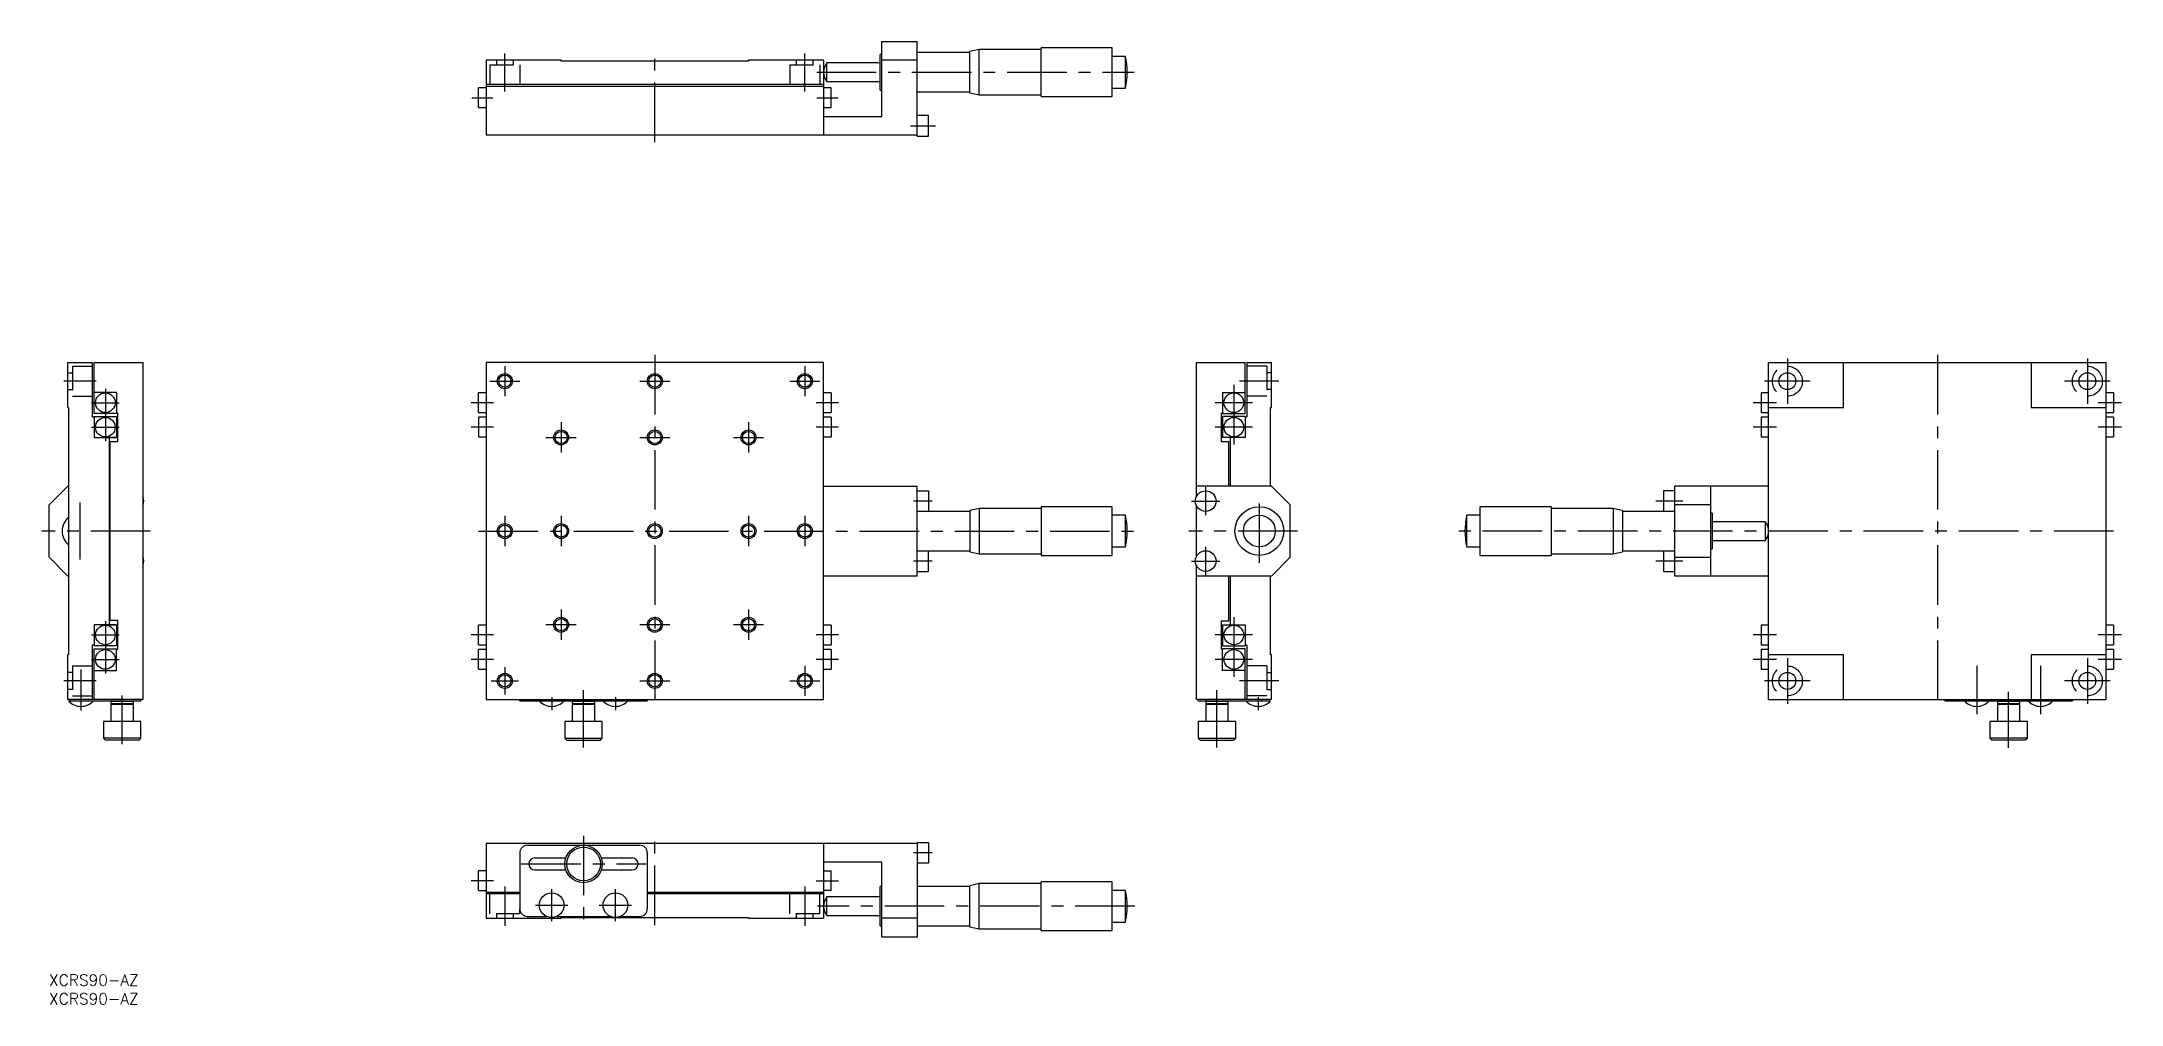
# Model space of a CAD drawing. Extents: x -2 to 553, y -8 to 249.
import ezdxf

# ---------------------------------------------------------------- set-up
doc = ezdxf.new("R2010")
doc.units = 0
doc.header["$LTSCALE"] = 0.5
doc.linetypes.add('CENTER', pattern=[50.8, 31.75, -6.35, 6.35, -6.35])
doc.linetypes.add('DASHED', pattern=[19.05, 12.7, -6.35])
for name, color, linetype in [('MSM_CENTER', 1, 'CENTER'), ('MSM_CONTINUOUS', 7, 'CONTINUOUS'), ('MSM_DASHED', 4, 'DASHED'), ('MSM_NARROW', 5, 'CONTINUOUS'), ('MSM_PART_NUMBER', 7, 'CONTINUOUS')]:
    doc.layers.add(name, color=color, linetype=linetype)
doc.styles.get("Standard").update_dxf_attribs({"font": 'txt.shx', "height": 3, "bigfont": 'bigfont.shx'})

# ---------------------------------------------------------------- blocks, each defined once
blk = doc.blocks.new('*U2')
at = {"layer": 'MSM_PART_NUMBER'}
blk.add_text('XCRS90-AZ', height=3, dxfattribs=at).set_placement((0, -3))
blk = doc.blocks.new('*U3')
at = {"layer": 'MSM_PART_NUMBER'}
blk.add_text('XCRS90-AZ', height=3, dxfattribs=at).set_placement((0, -8))

msp = doc.modelspace()

# ---------------------------------------------------------------- linework, layer by layer
at = {"layer": 'MSM_CENTER'}
for p, q in [((121.54, 235.71), (121.54, 245.85)), ((161.54, 222.21), (161.54, 245.83)), ((201.54, 235.71), (201.54, 245.85)), ((204.72, 240.83), (289.36, 240.83)), ((112.72, 234.03), (118.36, 234.03)), ((204.72, 234.03), (210.36, 234.03)), ((229.72, 226.53), (236.36, 226.53)), ((121.54, 162.39), (121.54, 154.34)), ((161.54, 165.36), (161.54, 71.36)), ((201.54, 162.39), (201.54, 154.34)), ((463.58, 164.45), (463.58, 152.28)), ((503.58, 165.36), (503.58, 71.36)), ((543.58, 164.45), (543.58, 152.28)), ((12.59, 158.36), (3.91, 158.36)), ((15, 156.34), (15, 142.38)), ((117.51, 158.36), (125.56, 158.36)), ((157.51, 158.36), (165.56, 158.36)), ((197.51, 158.36), (205.56, 158.36)), ((315.96, 157.36), (315.96, 141.36)), ((327.96, 158.36), (317.46, 158.36)), ((469.66, 158.36), (457.49, 158.36)), ((549.66, 158.36), (537.49, 158.36)), ((11.29, 152.63), (18.71, 152.63)), ((118.54, 152.63), (112.54, 152.63)), ((210.54, 152.63), (204.54, 152.63)), ((320.96, 152.63), (310.96, 152.63)), ((460.66, 152.63), (454.49, 152.63)), ((552.66, 152.63), (546.49, 152.63)), ((11.29, 146.09), (18.71, 146.09)), ((118.54, 146.09), (112.54, 146.09)), ((136.54, 147.39), (136.54, 139.34)), ((186.54, 147.39), (186.54, 139.34)), ((210.54, 146.09), (204.54, 146.09)), ((320.96, 146.09), (310.96, 146.09)), ((460.66, 146.09), (454.49, 146.09)), ((552.66, 146.09), (546.49, 146.09)), ((132.51, 143.36), (140.56, 143.36)), ((157.51, 143.36), (165.56, 143.36)), ((182.51, 143.36), (190.56, 143.36)), ((308.46, 122.61), (308.46, 130.11)), ((8.2, 125.95), (8.2, 110.78)), ((121.54, 122.39), (121.54, 114.34)), ((136.54, 122.39), (136.54, 114.34)), ((186.54, 122.39), (186.54, 114.34)), ((201.54, 122.39), (201.54, 114.34)), ((235.54, 126.36), (230.54, 126.36)), ((304.71, 126.36), (312.21, 126.36)), ((322.76, 109.86), (322.76, 126.86)), ((435.66, 126.36), (428.49, 126.36)), ((27, 118.36), (-2, 118.36)), ((114.54, 118.36), (289.54, 118.36)), ((332.96, 118.36), (303.96, 118.36)), ((550.58, 118.36), (375.49, 118.36)), ((308.46, 106.61), (308.46, 114.11)), ((235.54, 110.36), (230.54, 110.36)), ((304.71, 110.36), (312.21, 110.36)), ((435.66, 110.36), (428.49, 110.36)), ((15, 94.34), (15, 80.38)), ((136.54, 97.39), (136.54, 89.34)), ((186.54, 97.39), (186.54, 89.34)), ((315.96, 95.36), (315.96, 79.36)), ((11.29, 90.63), (18.71, 90.63)), ((118.54, 90.63), (112.54, 90.63)), ((140.56, 93.36), (132.51, 93.36)), ((165.56, 93.36), (157.51, 93.36)), ((190.56, 93.36), (182.51, 93.36)), ((210.54, 90.63), (204.54, 90.63)), ((320.96, 90.63), (310.96, 90.63)), ((460.66, 90.63), (454.49, 90.63)), ((552.66, 90.63), (546.49, 90.63)), ((11.29, 84.09), (18.71, 84.09)), ((118.54, 84.09), (112.54, 84.09)), ((210.54, 84.09), (204.54, 84.09)), ((320.96, 84.09), (310.96, 84.09)), ((460.66, 84.09), (454.49, 84.09)), ((463.58, 84.45), (463.58, 72.28)), ((543.58, 84.45), (543.58, 72.28)), ((552.66, 84.09), (546.49, 84.09)), ((12.59, 78.36), (3.91, 78.36)), ((8.5, 81.41), (8.5, 70.48)), ((117.89, 78.36), (125.19, 78.36)), ((121.54, 82.01), (121.54, 74.71)), ((157.51, 78.36), (165.56, 78.36)), ((197.51, 78.36), (205.56, 78.36)), ((201.54, 82.39), (201.54, 74.34)), ((327.96, 78.36), (317.46, 78.36)), ((469.66, 78.36), (457.49, 78.36)), ((514.08, 82.41), (514.08, 69.48)), ((531.08, 82.41), (531.08, 69.48)), ((549.66, 78.36), (537.49, 78.36)), ((19.5, 61.48), (19.5, 74.45)), ((134.04, 74.06), (134.04, 70.56)), ((142.54, 60.56), (142.54, 75.86)), ((151.04, 74.06), (151.04, 70.56)), ((311.46, 60.56), (311.46, 75.86)), ((322.46, 74.06), (322.46, 70.56)), ((522.58, 60.48), (522.58, 75.45)), ((142.54, 37), (142.54, 13.2)), ((161.54, 13.2), (161.54, 37)), ((125.94, 29.5), (159.14, 29.5)), ((235.54, 32.5), (230.54, 32.5)), ((118.54, 25), (112.54, 25)), ((121.54, 23.5), (121.54, 13)), ((134.04, 14.2), (134.04, 22.8)), ((151.04, 14.2), (151.04, 22.8)), ((201.54, 23.5), (201.54, 13)), ((204.54, 25), (210.54, 25)), ((129.74, 18.5), (138.34, 18.5)), ((146.74, 18.5), (155.34, 18.5)), ((289.54, 18.2), (204.94, 18.2))]:
    msp.add_line(p, q, dxfattribs=at)
at = {"layer": 'MSM_CONTINUOUS'}
for p, q in [((222.04, 245.58), (221.64, 245.58)), ((221.64, 236.08), (221.64, 245.58)), ((222.04, 249.03), (231.54, 249.03)), ((222.04, 229.03), (222.04, 249.03)), ((231.54, 223.78), (231.54, 249.03)), ((245.54, 246.08), (231.54, 246.08)), ((248.04, 246.88), (245.54, 246.33)), ((245.54, 235.33), (245.54, 246.33)), ((264.54, 246.88), (248.04, 246.88)), ((248.04, 234.78), (248.04, 246.88)), ((283.54, 247.33), (264.54, 247.33)), ((264.54, 234.33), (264.54, 247.33)), ((283.54, 234.33), (283.54, 247.33)), ((287.04, 245.08), (283.54, 245.08)), ((287.04, 236.58), (287.04, 245.08)), ((136.54, 244.03), (116.54, 244.03)), ((116.54, 244.03), (116.54, 224.03)), ((136.54, 243.83), (136.54, 244.03)), ((186.54, 243.83), (136.54, 243.83)), ((206.54, 244.03), (186.54, 244.03)), ((186.54, 244.03), (186.54, 243.83)), ((206.54, 244.03), (206.54, 224.03)), ((221.64, 243.33), (207.44, 243.33)), ((207.44, 238.33), (207.44, 243.33)), ((231.54, 244.03), (222.04, 244.03)), ((116.54, 236.65), (114.54, 236.65)), ((114.54, 231.4), (114.54, 236.65)), ((206.54, 237.53), (116.54, 237.53)), ((206.54, 237.03), (116.54, 237.03)), ((208.54, 236.65), (206.54, 236.65)), ((207.44, 238.33), (221.64, 238.33)), ((208.54, 231.4), (208.54, 236.65)), ((221.64, 236.08), (222.04, 236.08)), ((231.54, 235.58), (245.54, 235.58)), ((245.54, 235.33), (248.04, 234.78)), ((248.04, 234.78), (264.54, 234.78)), ((264.54, 234.33), (283.54, 234.33)), ((283.54, 236.58), (287.04, 236.58)), ((114.54, 231.4), (116.54, 231.4)), ((206.54, 231.4), (208.54, 231.4)), ((206.54, 229.03), (222.04, 229.03)), ((234.54, 229.28), (231.54, 229.28)), ((234.54, 223.78), (234.54, 229.28)), ((231.54, 224.03), (116.54, 224.03)), ((231.54, 223.78), (234.54, 223.78)), ((5, 151.36), (5, 163.36)), ((5, 163.36), (11.5, 163.36)), ((11.5, 163.36), (11.5, 148.86)), ((12, 163.36), (25, 163.36)), ((12, 149.76), (12, 163.36)), ((25, 163.36), (25, 73.36)), ((206.54, 163.36), (116.54, 163.36)), ((116.54, 163.36), (116.54, 73.36)), ((206.54, 73.36), (206.54, 163.36)), ((305.96, 163.36), (318.96, 163.36)), ((305.96, 127.51), (305.96, 163.36)), ((318.96, 149.76), (318.96, 163.36)), ((319.46, 163.36), (319.46, 148.86)), ((319.46, 163.36), (325.96, 163.36)), ((325.96, 151.36), (325.96, 163.36)), ((458.58, 163.36), (548.58, 163.36)), ((458.58, 73.36), (458.58, 163.36)), ((478.58, 151.36), (478.58, 163.36)), ((528.58, 163.36), (528.58, 151.36)), ((548.58, 73.36), (548.58, 163.36)), ((18, 155.36), (12, 155.36)), ((18, 155.36), (18, 149.76)), ((312.96, 155.36), (318.96, 155.36)), ((312.96, 155.36), (312.96, 149.76)), ((5, 151.36), (5.2, 151.36)), ((5.2, 151.36), (5.2, 85.36)), ((18, 149.76), (12, 149.76)), ((18.3, 149.86), (18, 149.86)), ((18.3, 142.26), (18.3, 149.86)), ((116.54, 155.26), (114.54, 155.26)), ((114.54, 150.01), (114.54, 155.26)), ((114.54, 150.01), (116.54, 150.01)), ((208.54, 155.26), (206.54, 155.26)), ((206.54, 150.01), (208.54, 150.01)), ((208.54, 155.26), (208.54, 150.01)), ((312.96, 149.86), (312.66, 149.86)), ((312.66, 142.16), (312.66, 149.86)), ((312.96, 149.76), (318.96, 149.76)), ((325.76, 151.36), (325.96, 151.36)), ((325.76, 130.36), (325.76, 151.36)), ((458.58, 155.26), (456.58, 155.26)), ((456.58, 155.26), (456.58, 150.01)), ((456.58, 150.01), (458.58, 150.01)), ((458.58, 151.36), (478.58, 151.36)), ((528.58, 151.36), (548.58, 151.36)), ((550.58, 155.26), (548.58, 155.26)), ((548.58, 150.01), (550.58, 150.01)), ((550.58, 155.26), (550.58, 150.01)), ((11.5, 148.86), (12, 148.86)), ((12, 148.96), (18, 148.96)), ((12, 148.96), (12, 143.36)), ((18, 148.96), (18, 143.36)), ((116.54, 148.72), (114.54, 148.72)), ((114.54, 148.72), (114.54, 143.47)), ((208.54, 148.72), (206.54, 148.72)), ((208.54, 148.72), (208.54, 143.47)), ((312.96, 148.96), (312.96, 143.36)), ((318.96, 148.96), (312.96, 148.96)), ((318.96, 148.96), (318.96, 143.36)), ((318.96, 148.86), (319.46, 148.86)), ((458.58, 148.72), (456.58, 148.72)), ((456.58, 148.72), (456.58, 143.47)), ((550.58, 148.72), (548.58, 148.72)), ((550.58, 148.72), (550.58, 143.47)), ((12, 143.36), (18, 143.36)), ((18, 143.36), (16, 143.36)), ((16, 143.36), (16, 93.36)), ((16.3, 142.26), (18.3, 142.26)), ((16.3, 94.46), (16.3, 142.26)), ((114.54, 143.47), (116.54, 143.47)), ((206.54, 143.47), (208.54, 143.47)), ((314.66, 142.16), (312.66, 142.16)), ((318.96, 143.36), (312.96, 143.36)), ((314.66, 130.36), (314.66, 142.16)), ((314.96, 143.36), (314.96, 130.36)), ((456.58, 143.47), (458.58, 143.47)), ((548.58, 143.47), (550.58, 143.47)), ((5, 130.36), (0, 125.36)), ((5.2, 130.36), (5, 130.36)), ((16.3, 130.36), (16, 130.36)), ((206.54, 130.36), (231.54, 130.36)), ((231.54, 106.36), (231.54, 130.36)), ((231.54, 129.11), (234.54, 129.11)), ((234.54, 129.11), (234.54, 123.61)), ((325.96, 130.36), (305.96, 130.36)), ((325.96, 130.36), (330.96, 125.36)), ((433.58, 129.11), (430.58, 129.11)), ((430.58, 129.11), (430.58, 123.61)), ((433.58, 106.36), (433.58, 130.36)), ((458.58, 130.36), (433.58, 130.36)), ((443.08, 130.36), (443.08, 106.36)), ((0, 111.36), (0, 125.36)), ((245.54, 123.61), (231.54, 123.61)), ((248.04, 124.41), (245.54, 123.86)), ((245.54, 123.86), (245.54, 112.86)), ((264.54, 124.41), (248.04, 124.41)), ((248.04, 124.41), (248.04, 112.31)), ((283.54, 124.86), (264.54, 124.86)), ((264.54, 124.86), (264.54, 111.86)), ((283.54, 111.86), (283.54, 124.86)), ((287.04, 122.61), (283.54, 122.61)), ((287.04, 114.11), (287.04, 122.61)), ((305.96, 111.51), (305.96, 125.22)), ((330.96, 111.36), (330.96, 125.36)), ((381.58, 122.61), (378.08, 122.61)), ((378.08, 114.11), (378.08, 122.61)), ((400.58, 124.86), (381.58, 124.86)), ((381.58, 124.86), (381.58, 111.86)), ((400.58, 124.86), (400.58, 111.86)), ((417.08, 124.41), (400.58, 124.41)), ((419.58, 123.86), (417.08, 124.41)), ((417.08, 124.41), (417.08, 112.31)), ((419.58, 123.86), (419.58, 112.86)), ((433.58, 123.61), (419.58, 123.61)), ((443.08, 125.36), (433.58, 125.36)), ((443.48, 123.11), (443.08, 123.11)), ((443.48, 123.11), (443.48, 113.61)), ((457.68, 120.86), (443.48, 120.86)), ((457.68, 120.86), (457.68, 115.86)), ((0, 111.36), (5, 106.36)), ((231.54, 113.11), (245.54, 113.11)), ((234.54, 107.61), (234.54, 113.11)), ((245.54, 112.86), (248.04, 112.31)), ((248.04, 112.31), (264.54, 112.31)), ((264.54, 111.86), (283.54, 111.86)), ((283.54, 114.11), (287.04, 114.11)), ((330.96, 111.36), (325.96, 106.36)), ((378.08, 114.11), (381.58, 114.11)), ((381.58, 111.86), (400.58, 111.86)), ((400.58, 112.31), (417.08, 112.31)), ((417.08, 112.31), (419.58, 112.86)), ((419.58, 113.11), (433.58, 113.11)), ((430.58, 113.11), (430.58, 107.61)), ((433.58, 111.36), (443.08, 111.36)), ((443.08, 113.61), (443.48, 113.61)), ((443.48, 115.86), (457.68, 115.86)), ((5.2, 106.36), (5, 106.36)), ((16.3, 106.36), (16, 106.36)), ((231.54, 106.36), (206.54, 106.36)), ((231.54, 107.61), (234.54, 107.61)), ((305.96, 73.36), (305.96, 109.22)), ((325.96, 106.36), (305.96, 106.36)), ((314.66, 94.36), (314.66, 106.36)), ((314.96, 106.36), (314.96, 93.36)), ((325.76, 85.36), (325.76, 106.36)), ((430.58, 107.61), (433.58, 107.61)), ((458.58, 106.36), (433.58, 106.36)), ((18.3, 94.46), (16.3, 94.46)), ((18.3, 86.86), (18.3, 94.46)), ((312.66, 94.36), (314.66, 94.36)), ((312.66, 86.86), (312.66, 94.36)), ((18, 93.36), (12, 93.36)), ((12, 93.36), (12, 87.76)), ((16, 93.36), (18, 93.36)), ((18, 93.36), (18, 87.76)), ((116.54, 93.26), (114.54, 93.26)), ((114.54, 88.01), (114.54, 93.26)), ((208.54, 93.26), (206.54, 93.26)), ((208.54, 93.26), (208.54, 88.01)), ((312.96, 93.36), (318.96, 93.36)), ((312.96, 93.36), (312.96, 87.76)), ((318.96, 93.36), (318.96, 87.76)), ((458.58, 93.26), (456.58, 93.26)), ((456.58, 93.26), (456.58, 88.01)), ((550.58, 93.26), (548.58, 93.26)), ((550.58, 93.26), (550.58, 88.01)), ((5, 73.36), (5, 85.36)), ((5.2, 85.36), (5, 85.36)), ((12, 87.86), (11.5, 87.86)), ((11.5, 87.86), (11.5, 73.36)), ((18, 87.76), (12, 87.76)), ((12, 86.96), (18, 86.96)), ((12, 73.36), (12, 86.96)), ((18, 81.16), (18, 86.96)), ((18, 86.86), (18.3, 86.86)), ((114.54, 88.01), (116.54, 88.01)), ((116.54, 86.72), (114.54, 86.72)), ((114.54, 81.47), (114.54, 86.72)), ((206.54, 88.01), (208.54, 88.01)), ((208.54, 86.72), (206.54, 86.72)), ((208.54, 86.72), (208.54, 81.47)), ((312.66, 86.86), (312.96, 86.86)), ((312.96, 87.76), (318.96, 87.76)), ((312.96, 81.16), (312.96, 86.96)), ((318.96, 86.96), (312.96, 86.96)), ((319.46, 87.86), (318.96, 87.86)), ((318.96, 73.36), (318.96, 86.96)), ((319.46, 87.86), (319.46, 73.36)), ((325.96, 85.36), (325.76, 85.36)), ((325.96, 73.36), (325.96, 85.36)), ((456.58, 88.01), (458.58, 88.01)), ((458.58, 86.72), (456.58, 86.72)), ((456.58, 86.72), (456.58, 81.47)), ((478.58, 85.36), (458.58, 85.36)), ((478.58, 73.36), (478.58, 85.36)), ((548.58, 85.36), (528.58, 85.36)), ((528.58, 85.36), (528.58, 73.36)), ((548.58, 88.01), (550.58, 88.01)), ((550.58, 86.72), (548.58, 86.72)), ((550.58, 86.72), (550.58, 81.47)), ((12, 81.16), (18, 81.16)), ((114.54, 81.47), (116.54, 81.47)), ((206.54, 81.47), (208.54, 81.47)), ((318.96, 81.16), (312.96, 81.16)), ((456.58, 81.47), (458.58, 81.47)), ((548.58, 81.47), (550.58, 81.47)), ((25, 73.36), (5, 73.36)), ((5.2, 73.06), (24.5, 73.06)), ((5.5, 73.36), (5.5, 73.06)), ((16.7, 73.06), (16.5, 72.86)), ((16.5, 72.86), (16.5, 72.26)), ((22.5, 72.86), (16.5, 72.86)), ((16.5, 72.26), (16.7, 72.06)), ((22.5, 72.26), (16.5, 72.26)), ((22.5, 72.86), (22.3, 73.06)), ((22.3, 72.06), (22.5, 72.26)), ((22.5, 72.26), (22.5, 72.86)), ((24.5, 73.36), (24.5, 73.06)), ((116.54, 73.36), (206.54, 73.36)), ((125.54, 73.06), (125.54, 73.36)), ((125.54, 73.06), (159.54, 73.06)), ((139.74, 73.06), (139.54, 72.86)), ((139.54, 72.86), (139.54, 72.26)), ((145.54, 72.86), (139.54, 72.86)), ((139.54, 72.26), (139.74, 72.06)), ((145.54, 72.26), (139.54, 72.26)), ((145.54, 72.86), (145.34, 73.06)), ((145.34, 72.06), (145.54, 72.26)), ((145.54, 72.26), (145.54, 72.86)), ((159.54, 73.36), (159.54, 73.06)), ((325.96, 73.36), (305.96, 73.36)), ((306.46, 73.06), (306.46, 73.36)), ((306.46, 73.06), (325.76, 73.06)), ((308.46, 73.36), (308.46, 73.06)), ((308.66, 73.06), (308.46, 72.86)), ((308.46, 72.86), (308.46, 72.26)), ((314.46, 72.86), (308.46, 72.86)), ((308.46, 72.26), (308.66, 72.06)), ((314.46, 72.26), (308.46, 72.26)), ((314.46, 72.86), (314.26, 73.06)), ((314.26, 72.06), (314.46, 72.26)), ((314.46, 72.26), (314.46, 72.86)), ((323.46, 73.06), (323.46, 73.36)), ((325.46, 73.36), (325.46, 73.06)), ((458.58, 73.36), (548.58, 73.36)), ((505.58, 73.36), (505.58, 73.06)), ((505.58, 73.06), (539.58, 73.06)), ((519.78, 73.06), (519.58, 72.86)), ((519.58, 72.86), (519.58, 72.26)), ((525.58, 72.86), (519.58, 72.86)), ((519.58, 72.26), (519.78, 72.06)), ((525.58, 72.26), (519.58, 72.26)), ((525.58, 72.86), (525.38, 73.06)), ((525.38, 72.06), (525.58, 72.26)), ((525.58, 72.26), (525.58, 72.86)), ((539.58, 73.36), (539.58, 73.06)), ((14.5, 67.56), (14.5, 63.06)), ((24.5, 67.56), (14.5, 67.56)), ((16.5, 72.06), (16.5, 67.56)), ((22.5, 72.06), (16.5, 72.06)), ((22.5, 67.56), (22.5, 72.06)), ((24.5, 63.06), (24.5, 67.56)), ((137.54, 67.56), (137.54, 63.06)), ((147.54, 67.56), (137.54, 67.56)), ((139.54, 72.06), (139.54, 67.56)), ((145.54, 72.06), (139.54, 72.06)), ((145.54, 67.56), (145.54, 72.06)), ((147.54, 63.06), (147.54, 67.56)), ((306.46, 67.56), (306.46, 63.06)), ((316.46, 67.56), (306.46, 67.56)), ((308.46, 72.06), (308.46, 67.56)), ((314.46, 72.06), (308.46, 72.06)), ((314.46, 67.56), (314.46, 72.06)), ((316.46, 63.06), (316.46, 67.56)), ((517.58, 67.56), (517.58, 63.06)), ((527.58, 67.56), (517.58, 67.56)), ((519.58, 72.06), (519.58, 67.56)), ((525.58, 72.06), (519.58, 72.06)), ((525.58, 67.56), (525.58, 72.06)), ((527.58, 63.06), (527.58, 67.56)), ((14.5, 63.06), (15, 62.56)), ((24.5, 63.06), (14.5, 63.06)), ((24, 62.56), (15, 62.56)), ((24, 62.56), (24.5, 63.06)), ((138.04, 62.56), (137.54, 63.06)), ((137.54, 63.06), (147.54, 63.06)), ((138.04, 62.56), (147.04, 62.56)), ((147.04, 62.56), (147.54, 63.06)), ((306.96, 62.56), (306.46, 63.06)), ((306.46, 63.06), (316.46, 63.06)), ((306.96, 62.56), (315.96, 62.56)), ((315.96, 62.56), (316.46, 63.06)), ((517.58, 63.06), (518.08, 62.56)), ((527.58, 63.06), (517.58, 63.06)), ((527.08, 62.56), (518.08, 62.56)), ((527.08, 62.56), (527.58, 63.06)), ((116.54, 35), (116.54, 15)), ((231.54, 35), (116.54, 35)), ((127.54, 34.5), (157.54, 34.5)), ((206.54, 35), (206.54, 15)), ((231.54, 35.25), (231.54, 10)), ((231.54, 35.25), (234.54, 35.25)), ((234.54, 35.25), (234.54, 29.75)), ((125.54, 32.5), (125.54, 17.5)), ((129.54, 31.1), (137.8, 31.1)), ((129.54, 27.9), (137.8, 27.9)), ((147.27, 31.1), (155.54, 31.1)), ((147.27, 27.9), (155.54, 27.9)), ((159.54, 32.5), (159.54, 17.5)), ((222.04, 30), (206.54, 30)), ((222.04, 10), (222.04, 30)), ((234.54, 29.75), (231.54, 29.75)), ((116.54, 27.63), (114.54, 27.63)), ((114.54, 22.38), (114.54, 27.63)), ((114.54, 22.38), (116.54, 22.38)), ((206.54, 27.63), (208.54, 27.63)), ((208.54, 22.38), (206.54, 22.38)), ((208.54, 22.38), (208.54, 27.63)), ((222.04, 23.45), (221.64, 23.45)), ((221.64, 12.95), (221.64, 23.45)), ((245.54, 23.45), (231.54, 23.45)), ((248.04, 24.25), (245.54, 23.7)), ((245.54, 12.7), (245.54, 23.7)), ((264.54, 24.25), (248.04, 24.25)), ((248.04, 12.15), (248.04, 24.25)), ((283.54, 24.7), (264.54, 24.7)), ((264.54, 11.7), (264.54, 24.7)), ((283.54, 11.7), (283.54, 24.7)), ((287.04, 22.45), (283.54, 22.45)), ((287.04, 13.95), (287.04, 22.45)), ((116.54, 22), (125.54, 22)), ((125.54, 21.5), (116.54, 21.5)), ((159.54, 22), (206.54, 22)), ((206.54, 21.5), (159.54, 21.5)), ((221.64, 20.7), (207.44, 20.7)), ((207.44, 15.7), (207.44, 20.7)), ((116.54, 15), (136.54, 15)), ((127.54, 15.5), (132.66, 15.5)), ((135.41, 15.5), (149.66, 15.5)), ((136.54, 15.2), (186.54, 15.2)), ((136.54, 15), (136.54, 15.2)), ((152.41, 15.5), (157.54, 15.5)), ((186.54, 15.2), (186.54, 15)), ((186.54, 15), (206.54, 15)), ((207.44, 15.7), (221.64, 15.7)), ((221.64, 12.95), (222.04, 12.95)), ((231.54, 15), (222.04, 15)), ((231.54, 12.95), (245.54, 12.95)), ((245.54, 12.7), (248.04, 12.15)), ((248.04, 12.15), (264.54, 12.15)), ((264.54, 11.7), (283.54, 11.7)), ((283.54, 13.95), (287.04, 13.95)), ((231.54, 10), (222.04, 10))]:
    msp.add_line(p, q, dxfattribs=at)
for centre, radius in [((121.54, 158.36), 1.62), ((161.54, 158.36), 1.62), ((201.54, 158.36), 1.62), ((463.58, 158.36), 2.25), ((543.58, 158.36), 2.25), ((15, 152.63), 2.63), ((315.96, 152.63), 2.63), ((15, 146.09), 2.62), ((136.54, 143.36), 1.62), ((161.54, 143.36), 1.62), ((186.54, 143.36), 1.62), ((315.96, 146.09), 2.62), ((308.46, 126.36), 2.75), ((322.76, 118.36), 6.5), ((322.76, 118.36), 4.25), ((121.54, 118.36), 1.62), ((136.54, 118.36), 1.62), ((161.54, 118.36), 1.62), ((186.54, 118.36), 1.62), ((201.54, 118.36), 1.62), ((308.46, 110.36), 2.75), ((136.54, 93.36), 1.62), ((161.54, 93.36), 1.62), ((186.54, 93.36), 1.62), ((15, 90.63), 2.62), ((315.96, 90.63), 2.62), ((15, 84.09), 2.63), ((315.96, 84.09), 2.62), ((121.54, 78.36), 1.62), ((161.54, 78.36), 1.62), ((201.54, 78.36), 1.62), ((463.58, 78.36), 2.25), ((543.58, 78.36), 2.25), ((142.54, 29.5), 5), ((142.54, 29.5), 4.5), ((134.04, 18.5), 3.3), ((151.04, 18.5), 3.3)]:
    msp.add_circle(centre, radius, dxfattribs=at)
for centre, radius, start, end in [((269.23, 240.83), 18.31, 346.5803, 13.4197), ((210.46, 240.83), 3.92, 140.4022, 219.5978), ((8.2, 118.36), 4.75, 129.1667, 230.8333), ((22.5, 126.36), 2.75, 335.38, 24.62), ((269.23, 118.36), 18.31, 346.5803, 13.4197), ((395.89, 118.36), 18.31, 166.5803, 193.4197), ((454.66, 118.36), 3.92, 320.4022, 39.5978), ((22.5, 110.36), 2.75, 335.38, 24.62), ((8.5, 75.94), 4.38, 221.1121, 318.8879), ((134.04, 75.93), 4.37, 221.0348, 318.9652), ((151.04, 75.93), 4.37, 221.0348, 318.9652), ((322.46, 75.93), 4.37, 221.0348, 318.9652), ((514.08, 75.94), 4.38, 221.1121, 318.8879), ((531.08, 75.94), 4.38, 221.1121, 318.8879), ((127.54, 32.5), 2, 90, 180), ((157.54, 32.5), 2, 360, 90), ((129.54, 29.5), 1.6, 90, 270), ((155.54, 29.5), 1.6, 270, 90), ((269.23, 18.2), 18.31, 346.5803, 13.4197), ((127.54, 17.5), 2, 180, 270), ((157.54, 17.5), 2, 270, 360), ((210.46, 18.2), 3.92, 140.4022, 219.5978)]:
    msp.add_arc(centre, radius, start, end, dxfattribs=at)
at = {"layer": 'MSM_DASHED'}
for p, q in [((117.54, 242.83), (117.54, 237.53)), ((117.54, 242.83), (125.54, 242.83)), ((119.29, 244.03), (119.29, 242.83)), ((123.79, 244.03), (123.79, 242.83)), ((125.54, 242.83), (125.54, 237.53)), ((197.54, 242.83), (205.54, 242.83)), ((197.54, 242.83), (197.54, 237.53)), ((199.29, 242.83), (199.29, 244.03)), ((203.79, 242.83), (203.79, 244.03)), ((205.54, 242.83), (205.54, 237.53)), ((6.2, 162.36), (11.5, 162.36)), ((6.2, 162.36), (6.2, 154.36)), ((324.76, 162.36), (319.46, 162.36)), ((324.76, 162.36), (324.76, 154.36)), ((5, 160.61), (6.2, 160.61)), ((5, 156.11), (6.2, 156.11)), ((325.96, 160.61), (324.76, 160.61)), ((325.96, 156.11), (324.76, 156.11)), ((6.2, 154.36), (11.5, 154.36)), ((324.76, 154.36), (319.46, 154.36)), ((6.2, 80.61), (5, 80.61)), ((6.2, 82.36), (11.5, 82.36)), ((6.2, 82.36), (6.2, 74.36)), ((324.76, 82.36), (319.46, 82.36)), ((324.76, 82.36), (324.76, 74.36)), ((324.76, 80.61), (325.96, 80.61)), ((6.2, 76.11), (5, 76.11)), ((6.2, 74.36), (11.5, 74.36)), ((324.76, 74.36), (319.46, 74.36)), ((324.76, 76.11), (325.96, 76.11)), ((117.54, 16.2), (117.54, 21.5)), ((125.54, 16.2), (125.54, 17.5)), ((197.54, 16.2), (197.54, 21.5)), ((205.54, 16.2), (205.54, 21.5)), ((125.54, 16.2), (117.54, 16.2)), ((119.29, 16.2), (119.29, 15)), ((123.79, 16.2), (123.79, 15)), ((205.54, 16.2), (197.54, 16.2)), ((199.29, 15), (199.29, 16.2)), ((203.79, 15), (203.79, 16.2))]:
    msp.add_line(p, q, dxfattribs=at)
for centre in [(463.58, 158.36), (543.58, 158.36), (463.58, 78.36), (543.58, 78.36)]:
    msp.add_circle(centre, 4, dxfattribs=at)
at = {"layer": 'MSM_NARROW'}
for centre in [(121.54, 158.36), (161.54, 158.36), (201.54, 158.36), (136.54, 143.36), (161.54, 143.36), (186.54, 143.36), (121.54, 118.36), (136.54, 118.36), (161.54, 118.36), (186.54, 118.36), (201.54, 118.36), (136.54, 93.36), (161.54, 93.36), (186.54, 93.36), (121.54, 78.36), (161.54, 78.36), (201.54, 78.36)]:
    msp.add_circle(centre, 2, dxfattribs=at)

# ---------------------------------------------------------------- block references
at = {"layer": 'MSM_CONTINUOUS'}
for name in ['*U2', '*U3']:
    msp.add_blockref(name, (0, 0), dxfattribs=at)

doc.saveas('drawing.dxf')
